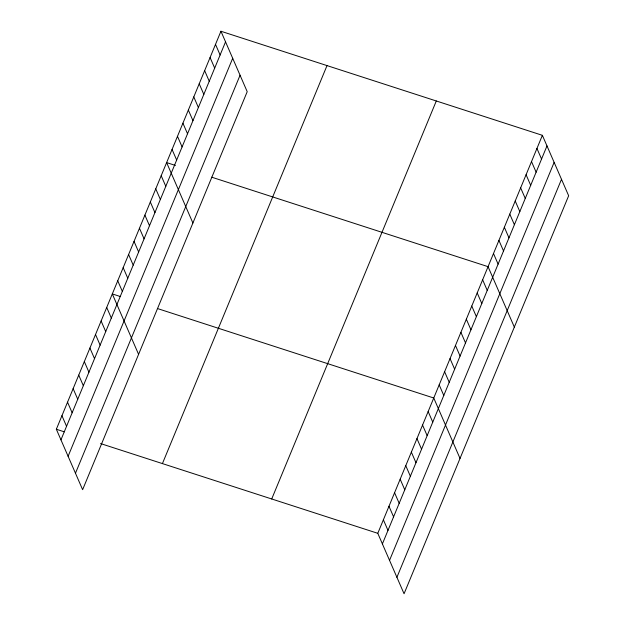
<?xml version="1.0" encoding="UTF-8"?>
<svg xmlns="http://www.w3.org/2000/svg" width="625" height="625" viewBox="0 0 625 625"><rect width="100%" height="100%" fill="white"/><g stroke="black" fill="none" stroke-linecap="round" stroke-linejoin="round"><path stroke-width="0.94" d="M220.938 31.25L247.211 91.68L82.625 489.68L56.344 429.25L220.938 31.25L542.375 135.32L568.656 195.75L404.063 593.75L377.789 533.32L542.375 135.32M60.953 439.844L225.547 41.844M68.102 456.289L232.695 58.289M75.469 473.234L240.062 75.234M162.422 463.594L327.016 65.594M271.711 498.977L436.305 100.977M382.391 543.914L546.984 145.914M389.539 560.359L554.133 162.359M396.906 577.305L561.5 179.305M175.461 165.453L166.625 162.594L192.898 223.016M211.703 177.188L488.062 266.664L514.336 327.094M120.266 296.508L112.312 293.93L138.586 354.359M157.391 308.523L433.75 398L460.023 458.43M56.344 429.25L64.305 431.828M100.547 443.562L377.789 533.32M536.945 148.461L541.555 159.047M531.516 161.594L536.117 172.18M526.086 174.727L530.688 185.32M520.648 187.859L525.258 198.453M515.219 200.992L519.828 211.586M509.789 214.125L514.391 224.719M504.359 227.258L508.961 237.852M498.922 240.398L503.531 250.984M493.492 253.531L498.102 264.117M482.633 279.797L487.234 290.391M477.203 292.93L481.805 303.523M471.766 306.062L476.375 316.656M466.336 319.195L470.945 329.789M460.906 332.336L465.508 342.922M455.477 345.469L460.078 356.055M450.039 358.602L454.648 369.195M444.609 371.734L449.219 382.328M439.18 384.867L443.781 395.461M428.148 411.531L432.758 422.125M422.555 425.07L427.156 435.656M416.961 438.602L421.562 449.188M411.359 452.133L415.969 462.719M405.766 465.664L410.375 476.258M215.508 44.383L220.117 54.977M400.172 479.195L404.773 489.789M210.078 57.516L214.68 68.109M394.57 492.727L399.18 503.32M204.648 70.648L209.25 81.242M388.977 506.258L393.586 516.852M199.211 83.789L203.82 94.375M383.383 519.789L387.984 530.383M193.781 96.922L198.391 107.508M188.352 110.055L192.953 120.648M182.922 123.188L187.523 133.781M177.484 136.32L182.094 146.914M172.055 149.453L176.664 160.047M161.195 175.727L165.797 186.312M155.758 188.859L160.367 199.453M150.328 201.992L154.938 212.586M144.898 215.125L149.5 225.719M139.469 228.258L144.07 238.852M134.039 241.391L138.641 251.984M128.602 254.531L133.211 265.117M123.172 267.664L127.781 278.25M117.742 280.797L122.344 291.391M106.711 307.461L111.32 318.055M101.117 320.992L105.719 331.586M95.523 334.523L100.125 345.117M89.922 348.055L94.531 358.648M84.328 361.594L88.93 372.18M78.734 375.125L83.336 385.711M73.133 388.656L77.742 399.242M67.539 402.187L72.148 412.773M61.945 415.719L66.547 426.312"/></g></svg>
